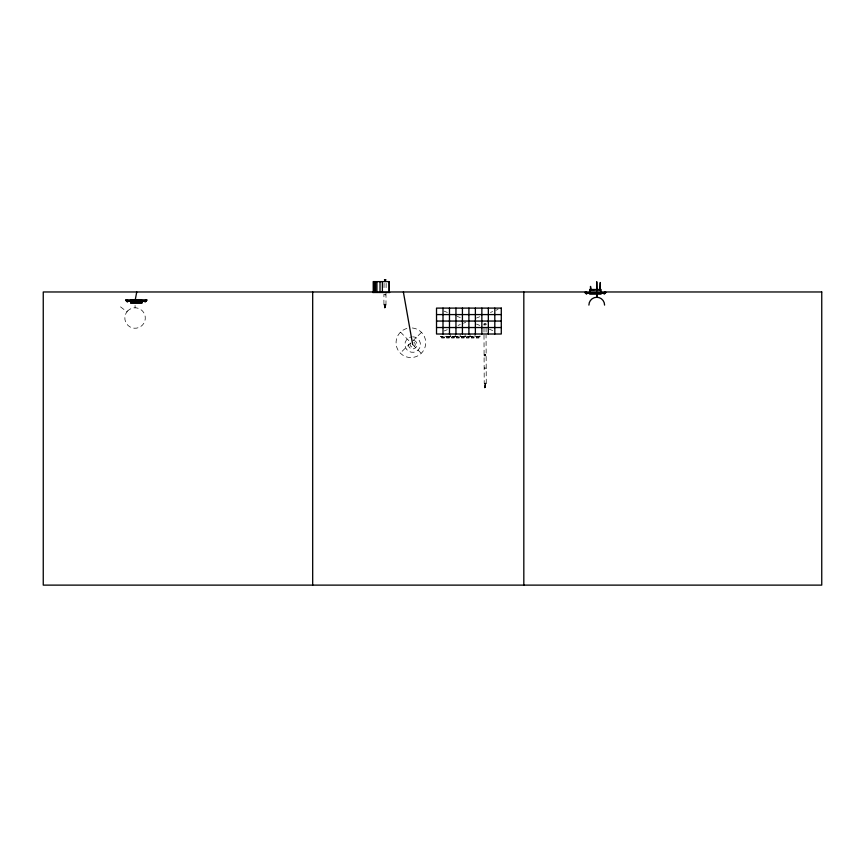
<?xml version="1.0" encoding="UTF-8"?>
<svg xmlns="http://www.w3.org/2000/svg" width="865" height="865" viewBox="0 0 865 865"><rect width="100%" height="100%" fill="white"/><g stroke="black" fill="none" stroke-linecap="round" stroke-linejoin="round"><path stroke-width="0.65" stroke-dasharray="4.33 3.24" d="M484 335.047L484.216 383.379C487.428 383.087 483.838 387.715 485.351 386.763M484.357 368.014L484.984 367.863M485.351 383.509C484.065 388.212 485.881 390.818 485.103 386.763M485.6 383.411C485.589 394.991 485.049 385.693 485.643 383.552M384.082 283.32L383.984 289.991M386.158 283.342L386.06 290.024M386.006 293.17L385.985 304.988L384.947 305.896L383.909 304.988L383.909 294.641M484.865 383.552C486.692 381.184 483.286 397.511 485.049 383.195M384.449 306.61L384.698 304.631L385.174 308.318M384.839 308.264L385.206 304.599L385.444 306.394M385.228 305.323L385.476 304.804M384.774 306.751L385.531 306.372L385.52 307.648L384.86 304.729L384.752 307.735L384.601 306.329M384.709 305.291L385.476 304.869L384.406 304.934M484 325.078C483.103 322.677 486.952 322.645 486.065 325.056M486.065 324.159L485.038 325.197L484 324.18M383.909 304.988L384.947 304.08L385.985 304.988M484.281 355.126C487.373 356.942 483.038 353.158 485.816 355.256M486.26 383.454L486.065 335.036M385.217 295.17L385.682 294.262L383.952 294.5M400.517 332.128L410.886 342.735L400.279 353.104M412.713 340.951L421.493 332.365M486.26 368.209L484.259 368.209M444.08 330.992L447.313 329.695M458.115 325.381L460.277 324.516M463.51 323.218L465.673 322.353M476.464 318.039L479.707 316.741M490.498 312.427L492.661 311.562M495.894 310.265L498.056 309.4M484.984 383.13L485.989 383.195M444.275 336.734L444.275 338.01L441.68 338.01L441.68 336.734L443.258 336.723M449.216 336.734L449.216 338.01L446.632 338.01L446.632 336.734L448.211 336.723M454.168 336.734L454.168 338.01L451.573 338.01L451.573 336.734L453.152 336.723M459.11 336.734L459.11 338.01L456.525 338.01L456.525 336.734L458.104 336.723M464.062 336.734L464.062 338.01L461.467 338.01L461.467 336.734L463.045 336.723M469.003 336.734L469.003 338.01L466.419 338.01L466.419 336.734L467.997 336.723M473.955 336.734L473.955 338.01L471.36 338.01L471.36 336.734L472.939 336.723M478.896 336.734L478.896 338.01L476.312 338.01L476.312 336.734L477.891 336.723M441.68 336.734L442.458 336.734M446.632 336.734L447.4 336.734M451.573 336.734L452.352 336.734M456.525 336.734L457.293 336.734M461.467 336.734L462.245 336.734M466.419 336.734L467.187 336.734M471.36 336.734L472.139 336.734M476.312 336.734L477.091 336.734M479.956 336.604L440.382 336.701L479.956 336.734L479.956 334.009M441.68 337.372L442.458 337.372L442.458 336.604M444.275 337.372L443.258 337.372L443.258 336.604M446.632 337.372L447.4 337.372L447.4 336.604M449.216 337.372L448.211 337.372L448.211 336.604M451.573 337.372L452.352 337.372L452.352 336.604M454.168 337.372L453.152 337.372L453.152 336.604M456.525 337.372L457.293 337.372L457.293 336.604M459.11 337.372L458.104 337.372L458.104 336.604M461.467 337.372L462.245 337.372L462.245 336.604M464.062 337.372L463.045 337.372L463.045 336.604M466.419 337.372L467.187 337.372L467.187 336.604M469.003 337.372L467.997 337.372L467.997 336.604M471.36 337.372L472.139 337.372L472.139 336.604M473.955 337.372L472.939 337.372L472.939 336.604M476.312 337.372L477.091 337.372L477.091 336.604M478.896 337.372L477.891 337.372L477.891 336.604M484.984 383.638L485.935 383.282M444.08 311.13L447.313 312.427M457.034 316.309L460.277 317.606M476.464 324.083L479.707 325.381M489.417 329.262L492.661 330.56M120.527 306.859L127.014 311.843M412.681 344.562L421.266 353.342M486.065 327.749L486.065 332.182M484 327.759L484 332.192M475.015 334.009L475.015 336.701M470.063 334.009L470.063 336.701M465.121 334.009L465.121 336.701M460.169 334.009L460.169 336.701M455.228 334.009L455.228 336.701M450.276 334.009L450.276 336.701M135.07 305.464L135.07 307.789M412.346 327.976A14.835 14.835 0 0 1 423.872 349.925A14.835 14.835 0 0 1 399.154 351.806A14.835 14.835 0 0 1 407.21 328.365M412.681 336.788A7.774 7.774 0 0 1 419.72 347.849A7.774 7.774 0 0 1 406.723 349.557A7.774 7.774 0 0 1 410.67 337.047M413.805 340.356A4.357 4.357 0 0 1 416.627 346.4A4.357 4.357 0 0 1 410.183 348.13A4.357 4.357 0 0 1 409.599 341.48M413.957 342.345A2.552 2.552 0 0 1 414.768 346.022A2.552 2.552 0 0 1 411.037 346.519A2.552 2.552 0 0 1 410.875 342.756M384.19 304.804C385.195 307.464 386.482 302.912 384.19 304.804M484.032 355.05C485.427 358.207 487.017 352.758 484.032 355.05C485.406 358.056 487.027 352.898 484.032 355.082M127.836 310.784L126.204 312.903A10.229 10.229 0 0 0 134.172 328.213A10.229 10.229 0 0 0 144.682 314.525A10.229 10.229 0 0 0 127.836 310.784"/><path stroke-width="1.3" d="M135.07 300.804L136.735 291.97M145.093 302.058L146.92 300.252M604.181 294.176L605.997 292.37M384.428 279.882L386.06 279.914M592.936 289.753L593.941 289.753M596.818 289.753L597.823 289.753M590.384 290.013L600.483 290.013M372.707 292.489L389.693 292.489M585.281 292.748L605.478 292.748M125.674 299.852L146.92 299.852M130.647 300.306L141.947 300.306M126.193 300.631L146.401 300.631M130.593 301.777L141.99 301.777M130.647 302.372L141.947 302.372M436.522 314.579L501.289 314.579M436.522 321.056L501.289 321.056M436.522 327.532L501.289 327.532M584.762 292.37L586.578 294.176M125.674 300.252L127.49 302.058M403.371 291.97L412.681 344.562M596.969 290.791L596.742 281.72L596.742 290.791M597.023 293.376L597.12 297.268M605.1 291.97L605.1 293.267L585.67 293.267L585.67 291.97M604.657 291.97L604.657 292.748M601.078 292.792L601.078 289.494L589.681 289.494L589.681 292.792M601.078 294.176L589.681 294.176M600.278 290.013L600.278 282.487L599.856 290.013M596.742 293.376L596.742 297.268A7.85 7.85 0 0 1 604.592 305.107M591.011 290.013L590.503 286.391L590.525 290.013M586.102 291.97L586.102 292.748M523.822 291.97L523.822 585.118M494.812 308.102L494.812 334.009M488.336 308.102L488.336 334.009M481.859 308.102L481.859 334.009M475.382 308.102L475.382 334.009M468.906 308.102L468.906 334.009M462.429 308.102L462.429 334.009M455.952 308.102L455.952 334.009M449.476 308.102L449.476 334.009M442.999 308.102L442.999 334.009M389.239 292.489L389.207 281.612L373.204 281.612L373.258 292.489M389.174 281.612L389.174 292.489M382.384 281.612L382.384 292.489M380.027 281.612L380.027 292.489M376.924 281.612L376.924 291.97M375.529 281.612L375.529 291.97M374.35 281.612L374.35 291.97M312.687 291.97L312.687 585.118M146.012 299.852L146.012 301.15L126.582 301.15L126.582 299.852M145.569 299.852L145.569 300.631M141.947 301.225L141.947 303.291L130.647 303.291L130.647 301.225M127.025 299.852L127.025 300.631M588.903 305.107A7.85 7.85 0 0 1 596.742 297.268M821.75 291.97L43.25 291.97L43.25 585.118L821.75 585.118L821.75 291.97M501.289 308.102L436.522 308.102L436.522 334.009L501.289 334.009L501.289 308.102M384.611 279.892L385.444 279.914L384.644 279.892"/></g></svg>
